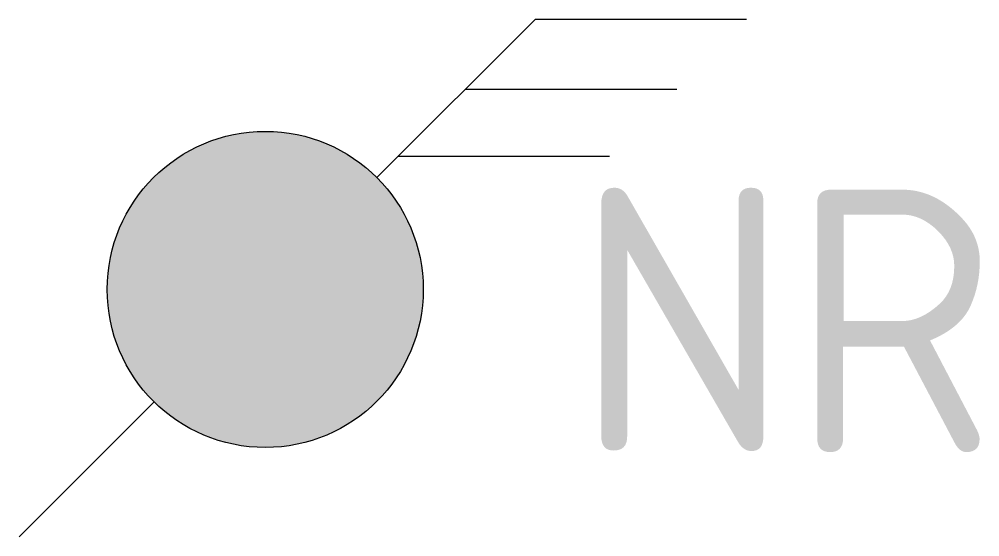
# Model space of a CAD drawing. Extents: x -2.34 to 6.78, y -2.35 to 2.56.
import ezdxf

# ---------------------------------------------------------------- set-up
doc = ezdxf.new("R2010")
doc.units = 0
doc.header["$LTSCALE"] = 0.2
doc.styles.add('NLCS-ISO', font='NLCS-ISO.ttf')

msp = doc.modelspace()

# ---------------------------------------------------------------- hatches: boundary and pattern name
h = msp.add_hatch(color=256)
edge = h.paths.add_edge_path()
edge.add_arc((0, 0), 1.5, 0, 360)

# ---------------------------------------------------------------- linework, layer by layer
at = {"color": 0, "linetype": 'Continuous'}
for p, q in [((2.5649, 2.5639), (4.5704, 2.5639)), ((1.9012, 1.9007), (3.9068, 1.9007)), ((1.263, 1.2631), (3.2686, 1.2631))]:
    msp.add_line(p, q, dxfattribs=at)
at = {"color": 0, "linetype": 'Continuous', "flags": 128}
for points in [[(1.0606, 1.0608), (2.5649, 2.5639)], [(-2.3355, -2.3467), (-1.0554, -1.0659)]]:
    msp.add_lwpolyline(points, dxfattribs=at)
at = {"color": 0, "linetype": 'Continuous'}
msp.add_circle((0, 0), 1.5, dxfattribs=at)

# ---------------------------------------------------------------- texts
at = {"style": 'NLCS-ISO'}
msp.add_attdef('NR', (2.9349, -1.5432), '', height=2.5, dxfattribs=at)

doc.saveas('drawing.dxf')
